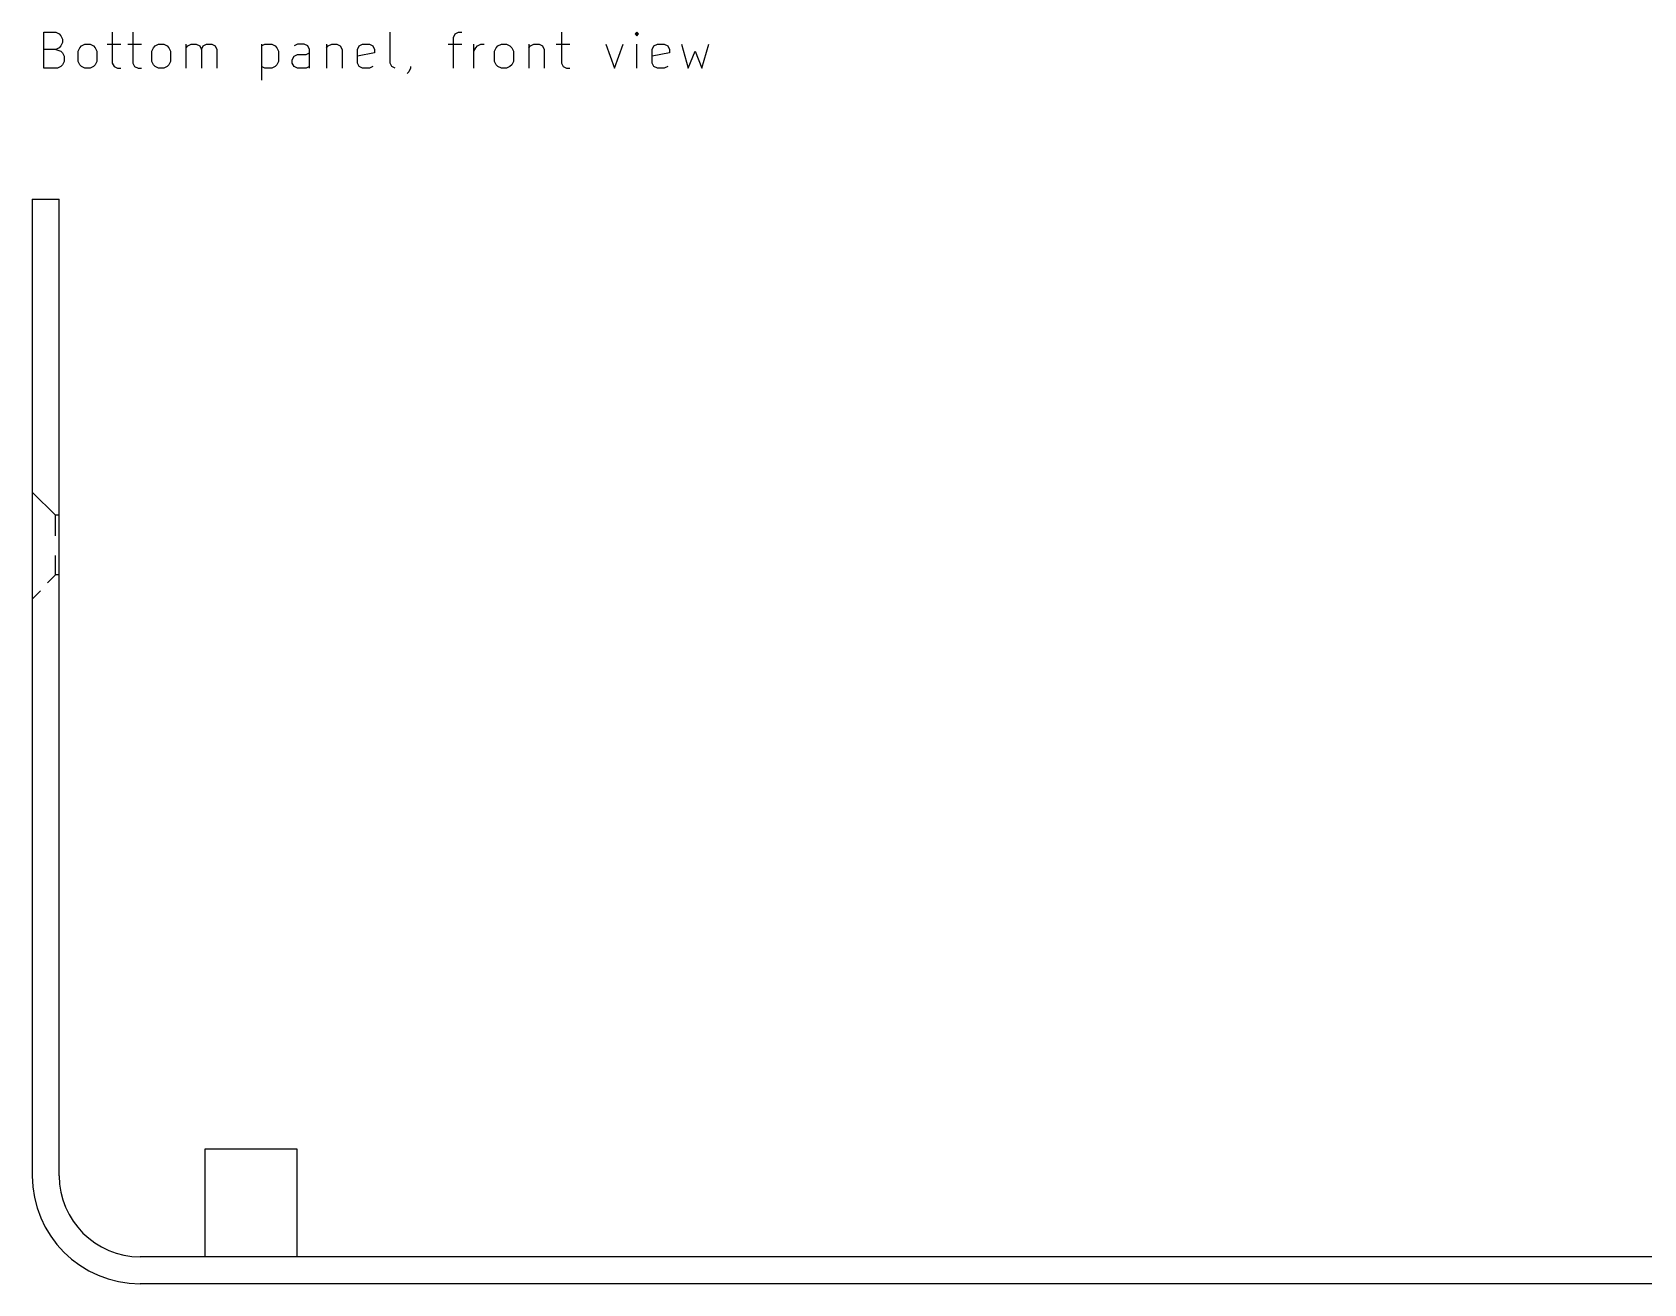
# Model space of a CAD drawing. Header units: millimetres. Extents: x 183 to 663, y -184 to 161.
# Drawn here: x 293.6 to 383.1, y 91.5 to 161 of the extents above; entities that cross this region are included whole.
import ezdxf

# ---------------------------------------------------------------- set-up
doc = ezdxf.new("R2010")
doc.units = ezdxf.units.MM
doc.layers.add('User.3', color=254, linetype='CONTINUOUS', true_color=0xb4dbd2)
doc.layers.add('User.4', color=57, linetype='CONTINUOUS', true_color=0x484848)

msp = doc.modelspace()

# ---------------------------------------------------------------- linework, layer by layer
at = {"layer": 'User.3', "linetype": 'CONTINUOUS'}
for p, q in [((294.239347, 159.015561), (294.239347, 161.015561)), ((294.239347, 161.015561), (294.906014, 161.015561)), ((294.906014, 161.015561), (295.09649, 160.920323)), ((295.09649, 160.920323), (295.191728, 160.825085)), ((295.191728, 160.825085), (295.286966, 160.634609)), ((295.286966, 160.444133), (295.191728, 160.253657)), ((295.286966, 160.634609), (295.286966, 160.444133)), ((296.334585, 160.253657), (296.525061, 160.348895)), ((296.525061, 160.348895), (296.810776, 160.348895)), ((296.810776, 160.348895), (297.001252, 160.253657)), ((297.763157, 160.348895), (298.525061, 160.348895)), ((298.048871, 161.015561), (298.048871, 159.301276)), ((298.906014, 160.348895), (299.667918, 160.348895)), ((299.191728, 161.015561), (299.191728, 159.301276)), ((300.429823, 160.253657), (300.620299, 160.348895)), ((300.620299, 160.348895), (300.906014, 160.348895)), ((300.906014, 160.348895), (301.09649, 160.253657)), ((302.144109, 159.015561), (302.144109, 160.348895)), ((302.239347, 160.253657), (302.429823, 160.348895)), ((302.429823, 160.348895), (302.715538, 160.348895)), ((302.715538, 160.348895), (302.906014, 160.253657)), ((303.09649, 160.253657), (303.286966, 160.348895)), ((303.286966, 160.348895), (303.57268, 160.348895)), ((303.57268, 160.348895), (303.763157, 160.253657)), ((306.334586, 160.348895), (306.334586, 158.348895)), ((306.334586, 160.253657), (306.525062, 160.348895)), ((306.525062, 160.348895), (306.906015, 160.348895)), ((306.906015, 160.348895), (307.096491, 160.253657)), ((308.334586, 160.348895), (308.14411, 160.253657)), ((308.715539, 160.348895), (308.334586, 160.348895)), ((308.906015, 160.253657), (308.715539, 160.348895)), ((309.953634, 160.348895), (309.953634, 159.015561)), ((310.048872, 160.253657), (310.239348, 160.348895)), ((310.239348, 160.348895), (310.525063, 160.348895)), ((310.525063, 160.348895), (310.715539, 160.253657)), ((311.763158, 160.253657), (311.953634, 160.348895)), ((311.953634, 160.348895), (312.334587, 160.348895)), ((312.334587, 160.348895), (312.525063, 160.253657)), ((313.477444, 159.301276), (313.477444, 161.015561)), ((316.71554, 160.348895), (317.477444, 160.348895)), ((317.001254, 160.729847), (317.096492, 160.920323)), ((317.001254, 159.015561), (317.001254, 160.729847)), ((317.096492, 160.920323), (317.286968, 161.015561)), ((317.286968, 161.015561), (317.477444, 161.015561)), ((318.144111, 159.015561), (318.144111, 160.348895)), ((318.334587, 160.253657), (318.525063, 160.348895)), ((318.525063, 160.348895), (318.71554, 160.348895)), ((319.477444, 160.253657), (319.66792, 160.348895)), ((319.66792, 160.348895), (319.953635, 160.348895)), ((319.953635, 160.348895), (320.144111, 160.253657)), ((321.19173, 160.348895), (321.19173, 159.015561)), ((321.286968, 160.253657), (321.477444, 160.348895)), ((321.477444, 160.348895), (321.763159, 160.348895)), ((321.763159, 160.348895), (321.953635, 160.253657)), ((322.71554, 160.348895), (323.477444, 160.348895)), ((323.001254, 161.015561), (323.001254, 159.301276)), ((325.477445, 160.348895), (325.953635, 159.015561)), ((325.953635, 159.015561), (326.429826, 160.348895)), ((327.191731, 161.015561), (327.096493, 160.920323)), ((327.096493, 160.920323), (327.191731, 160.825085)), ((327.286969, 160.920323), (327.191731, 161.015561)), ((327.191731, 161.015561), (327.191731, 160.825085)), ((327.191731, 160.825085), (327.286969, 160.920323)), ((327.191731, 159.015561), (327.191731, 160.348895)), ((328.144112, 160.253657), (328.334588, 160.348895)), ((328.334588, 160.348895), (328.715541, 160.348895)), ((328.715541, 160.348895), (328.906017, 160.253657)), ((329.667922, 160.348895), (330.048874, 159.015561)), ((330.810779, 159.015561), (331.191731, 160.348895)), ((294.906014, 160.06318), (294.239347, 160.06318)), ((295.09649, 160.158419), (294.906014, 160.06318)), ((294.906014, 160.06318), (295.191728, 159.967942)), ((295.191728, 160.253657), (295.09649, 160.158419)), ((295.191728, 159.967942), (295.286966, 159.872704)), ((295.286966, 159.872704), (295.382204, 159.682228)), ((295.382204, 159.396514), (295.286966, 159.206038)), ((295.382204, 159.682228), (295.382204, 159.396514)), ((296.144109, 159.967942), (296.239347, 160.158419)), ((296.144109, 159.396514), (296.144109, 159.967942)), ((296.239347, 159.206038), (296.144109, 159.396514)), ((296.239347, 160.158419), (296.334585, 160.253657)), ((297.001252, 160.253657), (297.09649, 160.158419)), ((297.09649, 160.158419), (297.191728, 159.967942)), ((297.191728, 159.396514), (297.09649, 159.206038)), ((297.191728, 159.967942), (297.191728, 159.396514)), ((300.239347, 159.967942), (300.334585, 160.158419)), ((300.239347, 159.396514), (300.239347, 159.967942)), ((300.334585, 159.206038), (300.239347, 159.396514)), ((300.334585, 160.158419), (300.429823, 160.253657)), ((301.09649, 160.253657), (301.191728, 160.158419)), ((301.191728, 160.158419), (301.286966, 159.967942)), ((301.286966, 159.396514), (301.191728, 159.206038)), ((301.286966, 159.967942), (301.286966, 159.396514)), ((302.144109, 160.158419), (302.239347, 160.253657)), ((302.906014, 160.253657), (303.001252, 160.06318)), ((303.001252, 160.06318), (303.09649, 160.253657)), ((303.001252, 160.06318), (303.001252, 159.015561)), ((303.763157, 160.253657), (303.858395, 160.06318)), ((303.858395, 160.06318), (303.858395, 159.015561)), ((307.096491, 160.253657), (307.191729, 160.158419)), ((307.191729, 160.158419), (307.286967, 159.967942)), ((307.286967, 159.396514), (307.191729, 159.206038)), ((307.286967, 159.967942), (307.286967, 159.396514)), ((308.048872, 159.491752), (308.14411, 159.682228)), ((308.048872, 159.301276), (308.048872, 159.491752)), ((308.14411, 159.682228), (308.334586, 159.777466)), ((308.334586, 159.777466), (308.810777, 159.777466)), ((308.810777, 159.777466), (309.001253, 159.872704)), ((309.001253, 160.06318), (308.906015, 160.253657)), ((309.001253, 159.015561), (309.001253, 160.06318)), ((309.953634, 160.158419), (310.048872, 160.253657)), ((310.715539, 160.253657), (310.810777, 160.06318)), ((310.810777, 160.06318), (310.810777, 159.015561)), ((311.66792, 160.06318), (311.763158, 160.253657)), ((311.66792, 159.301276), (311.66792, 160.06318)), ((312.620301, 159.872704), (311.66792, 159.682228)), ((312.525063, 160.253657), (312.620301, 160.06318)), ((312.620301, 160.06318), (312.620301, 159.872704)), ((318.144111, 159.967942), (318.239349, 160.158419)), ((318.239349, 160.158419), (318.334587, 160.253657)), ((319.286968, 159.967942), (319.382206, 160.158419)), ((319.286968, 159.396514), (319.286968, 159.967942)), ((319.382206, 159.206038), (319.286968, 159.396514)), ((319.382206, 160.158419), (319.477444, 160.253657)), ((320.144111, 160.253657), (320.239349, 160.158419)), ((320.239349, 160.158419), (320.334587, 159.967942)), ((320.334587, 159.396514), (320.239349, 159.206038)), ((320.334587, 159.967942), (320.334587, 159.396514)), ((321.19173, 160.158419), (321.286968, 160.253657)), ((321.953635, 160.253657), (322.048873, 160.06318)), ((322.048873, 160.06318), (322.048873, 159.015561)), ((328.048874, 160.06318), (328.144112, 160.253657)), ((328.048874, 159.301276), (328.048874, 160.06318)), ((329.001255, 159.872704), (328.048874, 159.682228)), ((328.906017, 160.253657), (329.001255, 160.06318)), ((329.001255, 160.06318), (329.001255, 159.872704)), ((330.048874, 159.015561), (330.429827, 159.967942)), ((330.429827, 159.967942), (330.810779, 159.015561)), ((295.001252, 159.015561), (294.239347, 159.015561)), ((295.191728, 159.1108), (295.001252, 159.015561)), ((295.286966, 159.206038), (295.191728, 159.1108)), ((296.334585, 159.1108), (296.239347, 159.206038)), ((296.525061, 159.015561), (296.334585, 159.1108)), ((296.810776, 159.015561), (296.525061, 159.015561)), ((297.001252, 159.1108), (296.810776, 159.015561)), ((297.09649, 159.206038), (297.001252, 159.1108)), ((298.048871, 159.301276), (298.144109, 159.1108)), ((298.144109, 159.1108), (298.334585, 159.015561)), ((298.334585, 159.015561), (298.525061, 159.015561)), ((299.191728, 159.301276), (299.286966, 159.1108)), ((299.286966, 159.1108), (299.477442, 159.015561)), ((299.477442, 159.015561), (299.667918, 159.015561)), ((300.429823, 159.1108), (300.334585, 159.206038)), ((300.620299, 159.015561), (300.429823, 159.1108)), ((300.906014, 159.015561), (300.620299, 159.015561)), ((301.09649, 159.1108), (300.906014, 159.015561)), ((301.191728, 159.206038), (301.09649, 159.1108)), ((306.525062, 159.015561), (306.334586, 159.1108)), ((306.906015, 159.015561), (306.525062, 159.015561)), ((307.096491, 159.1108), (306.906015, 159.015561)), ((307.191729, 159.206038), (307.096491, 159.1108)), ((308.14411, 159.1108), (308.048872, 159.301276)), ((308.334586, 159.015561), (308.14411, 159.1108)), ((308.810777, 159.015561), (308.334586, 159.015561)), ((309.001253, 159.1108), (308.810777, 159.015561)), ((311.763158, 159.1108), (311.66792, 159.301276)), ((311.953634, 159.015561), (311.763158, 159.1108)), ((312.334587, 159.015561), (311.953634, 159.015561)), ((312.525063, 159.1108), (312.334587, 159.015561)), ((313.572682, 159.1108), (313.477444, 159.301276)), ((313.763158, 159.015561), (313.572682, 159.1108)), ((314.525063, 158.825085), (314.429825, 158.729847)), ((314.620301, 159.015561), (314.525063, 158.825085)), ((314.620301, 159.1108), (314.620301, 159.015561)), ((319.477444, 159.1108), (319.382206, 159.206038)), ((319.66792, 159.015561), (319.477444, 159.1108)), ((319.953635, 159.015561), (319.66792, 159.015561)), ((320.144111, 159.1108), (319.953635, 159.015561)), ((320.239349, 159.206038), (320.144111, 159.1108)), ((323.001254, 159.301276), (323.096492, 159.1108)), ((323.096492, 159.1108), (323.286968, 159.015561)), ((323.286968, 159.015561), (323.477444, 159.015561)), ((328.144112, 159.1108), (328.048874, 159.301276)), ((328.334588, 159.015561), (328.144112, 159.1108)), ((328.715541, 159.015561), (328.334588, 159.015561)), ((328.906017, 159.1108), (328.715541, 159.015561)), ((293.6, 151.75), (293.6, 97.5)), ((293.6, 151.75), (295.1, 151.75)), ((295.1, 97.5), (295.1, 151.75)), ((294.06425, 135.008239), (293.619751, 135.452742)), ((294.445214, 134.627233), (294.06425, 135.008239)), ((294.889748, 134.18273), (294.445214, 134.627233)), ((294.889748, 133.039736), (294.889748, 134.18273)), ((294.953248, 134.18273), (294.889748, 134.18273)), ((295.016713, 134.18273), (294.953248, 134.18273)), ((295.080248, 134.18273), (295.016713, 134.18273)), ((294.889748, 130.880745), (294.889748, 131.960242)), ((294.889748, 130.880745), (294.445214, 130.436242)), ((294.953248, 130.880745), (294.889748, 130.880745)), ((295.016713, 130.880745), (294.953248, 130.880745)), ((295.080248, 130.880745), (294.953248, 130.880745)), ((295.080248, 130.880745), (295.016713, 130.880745)), ((294.06425, 129.991761), (293.619751, 129.547258)), ((303.2, 99), (308.3, 99)), ((303.2, 93), (303.2, 99)), ((308.3, 99), (308.3, 93)), ((543.1, 93), (299.6, 93)), ((308.3, 93), (303.2, 93)), ((543.1, 91.5), (299.6, 91.5))]:
    msp.add_line(p, q, dxfattribs=at)
at = {"layer": 'User.3'}
for radius in [6, 4.5]:
    msp.add_arc((299.6, 97.5), radius, -180, -90, dxfattribs=at)
at = {"layer": 'User.4', "linetype": 'CONTINUOUS'}
for p, q in [((294.239347, 159.015561), (294.239347, 161.015561)), ((294.239347, 161.015561), (294.906014, 161.015561)), ((294.906014, 161.015561), (295.09649, 160.920323)), ((295.09649, 160.920323), (295.191728, 160.825085)), ((295.191728, 160.825085), (295.286966, 160.634609)), ((295.286966, 160.444133), (295.191728, 160.253657)), ((295.286966, 160.634609), (295.286966, 160.444133)), ((296.334585, 160.253657), (296.525061, 160.348895)), ((296.525061, 160.348895), (296.810776, 160.348895)), ((296.810776, 160.348895), (297.001252, 160.253657)), ((297.763157, 160.348895), (298.525061, 160.348895)), ((298.048871, 161.015561), (298.048871, 159.301276)), ((298.906014, 160.348895), (299.667918, 160.348895)), ((299.191728, 161.015561), (299.191728, 159.301276)), ((300.429823, 160.253657), (300.620299, 160.348895)), ((300.620299, 160.348895), (300.906014, 160.348895)), ((300.906014, 160.348895), (301.09649, 160.253657)), ((302.144109, 159.015561), (302.144109, 160.348895)), ((302.239347, 160.253657), (302.429823, 160.348895)), ((302.429823, 160.348895), (302.715538, 160.348895)), ((302.715538, 160.348895), (302.906014, 160.253657)), ((303.09649, 160.253657), (303.286966, 160.348895)), ((303.286966, 160.348895), (303.57268, 160.348895)), ((303.57268, 160.348895), (303.763157, 160.253657)), ((306.334586, 160.348895), (306.334586, 158.348895)), ((306.334586, 160.253657), (306.525062, 160.348895)), ((306.525062, 160.348895), (306.906015, 160.348895)), ((306.906015, 160.348895), (307.096491, 160.253657)), ((308.334586, 160.348895), (308.14411, 160.253657)), ((308.715539, 160.348895), (308.334586, 160.348895)), ((308.906015, 160.253657), (308.715539, 160.348895)), ((309.953634, 160.348895), (309.953634, 159.015561)), ((310.048872, 160.253657), (310.239348, 160.348895)), ((310.239348, 160.348895), (310.525063, 160.348895)), ((310.525063, 160.348895), (310.715539, 160.253657)), ((311.763158, 160.253657), (311.953634, 160.348895)), ((311.953634, 160.348895), (312.334587, 160.348895)), ((312.334587, 160.348895), (312.525063, 160.253657)), ((313.477444, 159.301276), (313.477444, 161.015561)), ((316.71554, 160.348895), (317.477444, 160.348895)), ((317.001254, 160.729847), (317.096492, 160.920323)), ((317.001254, 159.015561), (317.001254, 160.729847)), ((317.096492, 160.920323), (317.286968, 161.015561)), ((317.286968, 161.015561), (317.477444, 161.015561)), ((318.144111, 159.015561), (318.144111, 160.348895)), ((318.334587, 160.253657), (318.525063, 160.348895)), ((318.525063, 160.348895), (318.71554, 160.348895)), ((319.477444, 160.253657), (319.66792, 160.348895)), ((319.66792, 160.348895), (319.953635, 160.348895)), ((319.953635, 160.348895), (320.144111, 160.253657)), ((321.19173, 160.348895), (321.19173, 159.015561)), ((321.286968, 160.253657), (321.477444, 160.348895)), ((321.477444, 160.348895), (321.763159, 160.348895)), ((321.763159, 160.348895), (321.953635, 160.253657)), ((322.71554, 160.348895), (323.477444, 160.348895)), ((323.001254, 161.015561), (323.001254, 159.301276)), ((325.477445, 160.348895), (325.953635, 159.015561)), ((325.953635, 159.015561), (326.429826, 160.348895)), ((327.191731, 161.015561), (327.096493, 160.920323)), ((327.096493, 160.920323), (327.191731, 160.825085)), ((327.286969, 160.920323), (327.191731, 161.015561)), ((327.191731, 161.015561), (327.191731, 160.825085)), ((327.191731, 160.825085), (327.286969, 160.920323)), ((327.191731, 159.015561), (327.191731, 160.348895)), ((328.144112, 160.253657), (328.334588, 160.348895)), ((328.334588, 160.348895), (328.715541, 160.348895)), ((328.715541, 160.348895), (328.906017, 160.253657)), ((329.667922, 160.348895), (330.048874, 159.015561)), ((330.810779, 159.015561), (331.191731, 160.348895)), ((294.906014, 160.06318), (294.239347, 160.06318)), ((295.09649, 160.158419), (294.906014, 160.06318)), ((294.906014, 160.06318), (295.191728, 159.967942)), ((295.191728, 160.253657), (295.09649, 160.158419)), ((295.191728, 159.967942), (295.286966, 159.872704)), ((295.286966, 159.872704), (295.382204, 159.682228)), ((295.382204, 159.396514), (295.286966, 159.206038)), ((295.382204, 159.682228), (295.382204, 159.396514)), ((296.144109, 159.967942), (296.239347, 160.158419)), ((296.144109, 159.396514), (296.144109, 159.967942)), ((296.239347, 159.206038), (296.144109, 159.396514)), ((296.239347, 160.158419), (296.334585, 160.253657)), ((297.001252, 160.253657), (297.09649, 160.158419)), ((297.09649, 160.158419), (297.191728, 159.967942)), ((297.191728, 159.396514), (297.09649, 159.206038)), ((297.191728, 159.967942), (297.191728, 159.396514)), ((300.239347, 159.967942), (300.334585, 160.158419)), ((300.239347, 159.396514), (300.239347, 159.967942)), ((300.334585, 159.206038), (300.239347, 159.396514)), ((300.334585, 160.158419), (300.429823, 160.253657)), ((301.09649, 160.253657), (301.191728, 160.158419)), ((301.191728, 160.158419), (301.286966, 159.967942)), ((301.286966, 159.396514), (301.191728, 159.206038)), ((301.286966, 159.967942), (301.286966, 159.396514)), ((302.144109, 160.158419), (302.239347, 160.253657)), ((302.906014, 160.253657), (303.001252, 160.06318)), ((303.001252, 160.06318), (303.09649, 160.253657)), ((303.001252, 160.06318), (303.001252, 159.015561)), ((303.763157, 160.253657), (303.858395, 160.06318)), ((303.858395, 160.06318), (303.858395, 159.015561)), ((307.096491, 160.253657), (307.191729, 160.158419)), ((307.191729, 160.158419), (307.286967, 159.967942)), ((307.286967, 159.396514), (307.191729, 159.206038)), ((307.286967, 159.967942), (307.286967, 159.396514)), ((308.048872, 159.491752), (308.14411, 159.682228)), ((308.048872, 159.301276), (308.048872, 159.491752)), ((308.14411, 159.682228), (308.334586, 159.777466)), ((308.334586, 159.777466), (308.810777, 159.777466)), ((308.810777, 159.777466), (309.001253, 159.872704)), ((309.001253, 160.06318), (308.906015, 160.253657)), ((309.001253, 159.015561), (309.001253, 160.06318)), ((309.953634, 160.158419), (310.048872, 160.253657)), ((310.715539, 160.253657), (310.810777, 160.06318)), ((310.810777, 160.06318), (310.810777, 159.015561)), ((311.66792, 160.06318), (311.763158, 160.253657)), ((311.66792, 159.301276), (311.66792, 160.06318)), ((312.620301, 159.872704), (311.66792, 159.682228)), ((312.525063, 160.253657), (312.620301, 160.06318)), ((312.620301, 160.06318), (312.620301, 159.872704)), ((318.144111, 159.967942), (318.239349, 160.158419)), ((318.239349, 160.158419), (318.334587, 160.253657)), ((319.286968, 159.967942), (319.382206, 160.158419)), ((319.286968, 159.396514), (319.286968, 159.967942)), ((319.382206, 159.206038), (319.286968, 159.396514)), ((319.382206, 160.158419), (319.477444, 160.253657)), ((320.144111, 160.253657), (320.239349, 160.158419)), ((320.239349, 160.158419), (320.334587, 159.967942)), ((320.334587, 159.396514), (320.239349, 159.206038)), ((320.334587, 159.967942), (320.334587, 159.396514)), ((321.19173, 160.158419), (321.286968, 160.253657)), ((321.953635, 160.253657), (322.048873, 160.06318)), ((322.048873, 160.06318), (322.048873, 159.015561)), ((328.048874, 160.06318), (328.144112, 160.253657)), ((328.048874, 159.301276), (328.048874, 160.06318)), ((329.001255, 159.872704), (328.048874, 159.682228)), ((328.906017, 160.253657), (329.001255, 160.06318)), ((329.001255, 160.06318), (329.001255, 159.872704)), ((330.048874, 159.015561), (330.429827, 159.967942)), ((330.429827, 159.967942), (330.810779, 159.015561)), ((295.001252, 159.015561), (294.239347, 159.015561)), ((295.191728, 159.1108), (295.001252, 159.015561)), ((295.286966, 159.206038), (295.191728, 159.1108)), ((296.334585, 159.1108), (296.239347, 159.206038)), ((296.525061, 159.015561), (296.334585, 159.1108)), ((296.810776, 159.015561), (296.525061, 159.015561)), ((297.001252, 159.1108), (296.810776, 159.015561)), ((297.09649, 159.206038), (297.001252, 159.1108)), ((298.048871, 159.301276), (298.144109, 159.1108)), ((298.144109, 159.1108), (298.334585, 159.015561)), ((298.334585, 159.015561), (298.525061, 159.015561)), ((299.191728, 159.301276), (299.286966, 159.1108)), ((299.286966, 159.1108), (299.477442, 159.015561)), ((299.477442, 159.015561), (299.667918, 159.015561)), ((300.429823, 159.1108), (300.334585, 159.206038)), ((300.620299, 159.015561), (300.429823, 159.1108)), ((300.906014, 159.015561), (300.620299, 159.015561)), ((301.09649, 159.1108), (300.906014, 159.015561)), ((301.191728, 159.206038), (301.09649, 159.1108)), ((306.525062, 159.015561), (306.334586, 159.1108)), ((306.906015, 159.015561), (306.525062, 159.015561)), ((307.096491, 159.1108), (306.906015, 159.015561)), ((307.191729, 159.206038), (307.096491, 159.1108)), ((308.14411, 159.1108), (308.048872, 159.301276)), ((308.334586, 159.015561), (308.14411, 159.1108)), ((308.810777, 159.015561), (308.334586, 159.015561)), ((309.001253, 159.1108), (308.810777, 159.015561)), ((311.763158, 159.1108), (311.66792, 159.301276)), ((311.953634, 159.015561), (311.763158, 159.1108)), ((312.334587, 159.015561), (311.953634, 159.015561)), ((312.525063, 159.1108), (312.334587, 159.015561)), ((313.572682, 159.1108), (313.477444, 159.301276)), ((313.763158, 159.015561), (313.572682, 159.1108)), ((314.525063, 158.825085), (314.429825, 158.729847)), ((314.620301, 159.015561), (314.525063, 158.825085)), ((314.620301, 159.1108), (314.620301, 159.015561)), ((319.477444, 159.1108), (319.382206, 159.206038)), ((319.66792, 159.015561), (319.477444, 159.1108)), ((319.953635, 159.015561), (319.66792, 159.015561)), ((320.144111, 159.1108), (319.953635, 159.015561)), ((320.239349, 159.206038), (320.144111, 159.1108)), ((323.001254, 159.301276), (323.096492, 159.1108)), ((323.096492, 159.1108), (323.286968, 159.015561)), ((323.286968, 159.015561), (323.477444, 159.015561)), ((328.144112, 159.1108), (328.048874, 159.301276)), ((328.334588, 159.015561), (328.144112, 159.1108)), ((328.715541, 159.015561), (328.334588, 159.015561)), ((328.906017, 159.1108), (328.715541, 159.015561)), ((293.6, 151.75), (293.6, 97.5)), ((293.6, 151.75), (295.1, 151.75)), ((295.1, 97.5), (295.1, 151.75)), ((294.06425, 135.008239), (293.619751, 135.452742)), ((294.445214, 134.627233), (294.06425, 135.008239)), ((294.889748, 134.18273), (294.445214, 134.627233)), ((294.889748, 133.039736), (294.889748, 134.18273)), ((294.953248, 134.18273), (294.889748, 134.18273)), ((295.016713, 134.18273), (294.953248, 134.18273)), ((295.080248, 134.18273), (295.016713, 134.18273)), ((294.889748, 130.880745), (294.889748, 131.960242)), ((294.889748, 130.880745), (294.445214, 130.436242)), ((294.953248, 130.880745), (294.889748, 130.880745)), ((295.016713, 130.880745), (294.953248, 130.880745)), ((295.080248, 130.880745), (294.953248, 130.880745)), ((295.080248, 130.880745), (295.016713, 130.880745)), ((294.06425, 129.991761), (293.619751, 129.547258)), ((303.2, 99), (308.3, 99)), ((303.2, 93), (303.2, 99)), ((308.3, 99), (308.3, 93)), ((543.1, 93), (299.6, 93)), ((308.3, 93), (303.2, 93)), ((543.1, 91.5), (299.6, 91.5))]:
    msp.add_line(p, q, dxfattribs=at)
at = {"layer": 'User.4'}
for radius in [6, 4.5]:
    msp.add_arc((299.6, 97.5), radius, -180, -90, dxfattribs=at)

doc.saveas('drawing.dxf')
